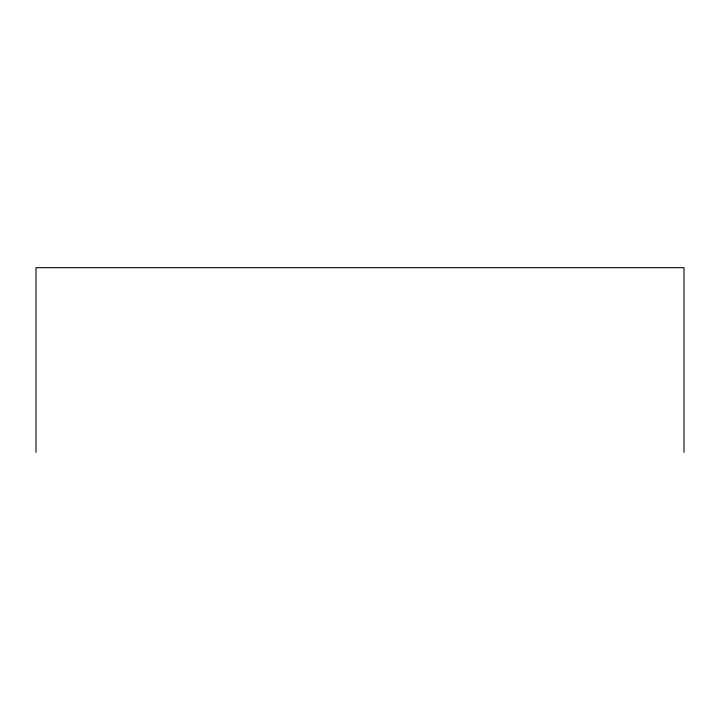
<?xml version="1.0" encoding="UTF-8"?>
<svg xmlns="http://www.w3.org/2000/svg" width="720" height="720" viewBox="0 0 720 720"><rect width="100%" height="100%" fill="white"/><g stroke="black" fill="none" stroke-linecap="round" stroke-linejoin="round"><path stroke-width="1.08" d="M684 452.322L684 267.678L36 267.678L36 452.322"/></g></svg>
